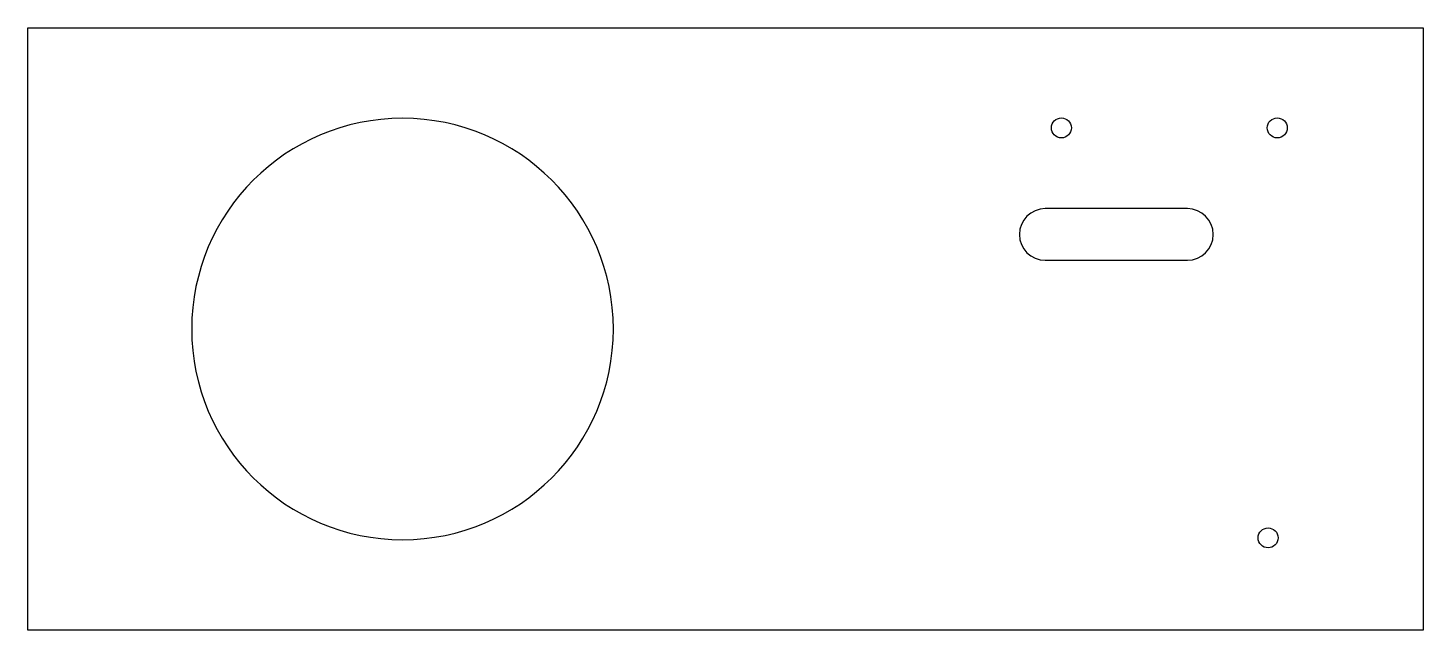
# Model space of a CAD drawing. Header units: inches. Extents: x -13.5 to 0, y -6 to -0.1.
import ezdxf

# ---------------------------------------------------------------- set-up
doc = ezdxf.new("R2010")
doc.units = ezdxf.units.IN
doc.layers.get('0').update_dxf_attribs({"linetype": 'CONTINUOUS'})

msp = doc.modelspace()

# ---------------------------------------------------------------- linework, layer by layer
msp.add_lwpolyline([(0, -0.125), (0, -5.955), (-13.5, -5.955), (-13.5, -0.125)], close=True)
msp.add_lwpolyline([(-3.656, -2.375), (-2.281, -2.375, 1), (-2.281, -1.875), (-3.656, -1.875, 1)], format="xyb", close=True)
at = {"extrusion": (3.33067e-16, -6.90253e-30, -1)}
msp.add_circle((9.875, -3.04), 2.04, dxfattribs=at)
for centre in [(-3.5, -1.093), (-1.411, -1.093), (-1.5, -5.062)]:
    msp.add_circle(centre, 0.0967)

doc.saveas('drawing.dxf')
